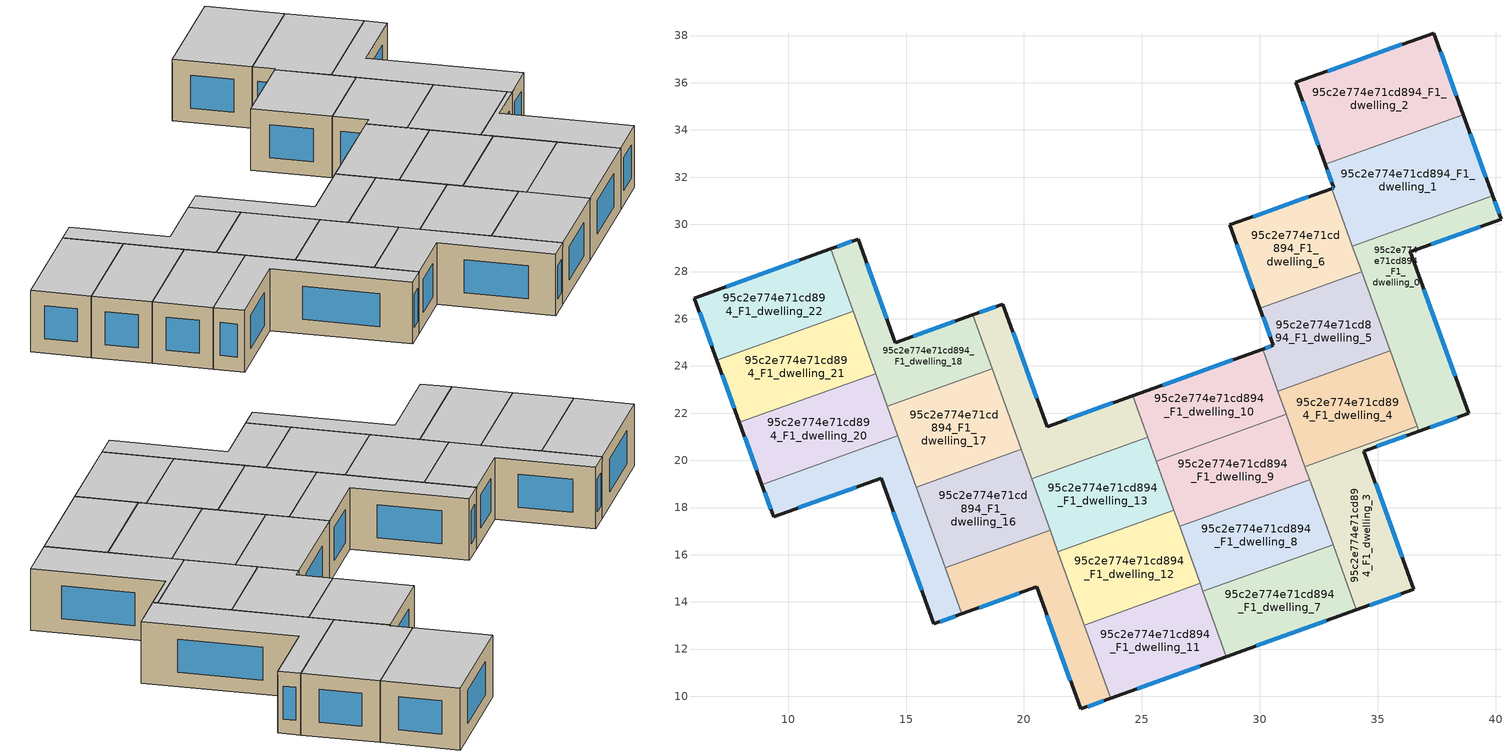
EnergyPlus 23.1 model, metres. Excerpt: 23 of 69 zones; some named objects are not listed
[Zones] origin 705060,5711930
95c2e774e71cd894_F1_dwelling_0
 floor to 95c2e774e71cd894_F0_dwelling_0 (EU_floor_Construction): 39.86,31.21 40.21,30.22 36.37,28.84 38.84,21.99 36.74,21.23 33.92,29.08 z3
 wall outside (EU_wall_Construction): 36.74,21.23 38.84,21.99 36.37,28.84 40.21,30.22 39.86,31.21 z3:6
 wall to 95c2e774e71cd894_F1_dwelling_1 (EU_wall_Construction): 39.86,31.21 33.92,29.08 z3:6
 wall to 95c2e774e71cd894_F1_dwelling_5 (EU_wall_Construction): 34.31,27.99 35.51,24.64 z3:6
 wall to 95c2e774e71cd894_F1_dwelling_4 (EU_wall_Construction): 35.51,24.64 36.66,21.44 z3:6
 wall to 95c2e774e71cd894_F1_dwelling_6 (EU_wall_Construction): 33.92,29.08 34.31,27.99 z3:6
 wall to 95c2e774e71cd894_F1_dwelling_3 (EU_wall_Construction): 36.66,21.44 36.74,21.23 z3:6
 window (EU_Window_Construction): 37.22,21.41 38.36,21.81 / 40.13,30.45 39.94,30.98 / 37.26,29.16 39.32,29.9 / 38.27,23.57 36.94,27.25 z3.69:5.31
 ceiling to 95c2e774e71cd894_F2_dwelling_0 (EU_floor_Construction): 38.84,21.99 36.37,28.84 40.21,30.22 39.86,31.21 33.92,29.08 36.74,21.23 z6
95c2e774e71cd894_F1_dwelling_1
 floor to 95c2e774e71cd894_F0_dwelling_1 (EU_floor_Construction): 38.62,34.64 39.86,31.21 33.92,29.08 33.04,31.52 33.12,31.54 32.77,32.54 z3
 wall outside (EU_wall_Construction): 32.77,32.54 33.12,31.54 33.04,31.52 / 39.86,31.21 38.62,34.64 z3:6
 wall to 95c2e774e71cd894_F1_dwelling_2 (EU_wall_Construction): 38.62,34.64 32.77,32.54 z3:6
 wall to 95c2e774e71cd894_F1_dwelling_6 (EU_wall_Construction): 33.04,31.52 33.92,29.08 z3:6
 window (EU_Window_Construction): 33.1,31.54 33.06,31.52 / 32.85,32.31 33.04,31.77 / 39.57,32 38.9,33.85 z3.69:5.31
 ceiling to 95c2e774e71cd894_F2_dwelling_1 (EU_floor_Construction): 39.86,31.21 38.62,34.64 32.77,32.54 33.12,31.54 33.04,31.52 33.92,29.08 z6
95c2e774e71cd894_F1_dwelling_10
 floor to 95c2e774e71cd894_F0_dwelling_10 (EU_floor_Construction): 30.12,24.71 31.11,21.95 25.6,19.97 24.61,22.73 z3
 wall outside (EU_wall_Construction): 30.12,24.71 24.61,22.73 z3:6
 wall to 95c2e774e71cd894_F1_dwelling_9 (EU_wall_Construction): 25.6,19.97 31.11,21.95 z3:6
 wall to 95c2e774e71cd894_F1_dwelling_5 (EU_wall_Construction): 30.76,22.93 30.12,24.71 z3:6
 wall to 95c2e774e71cd894_F1_dwelling_14 (EU_wall_Construction): 24.61,22.73 25.23,20.99 z3:6
 wall to 95c2e774e71cd894_F1_dwelling_4 (EU_wall_Construction): 31.11,21.95 30.76,22.93 z3:6
 wall to 95c2e774e71cd894_F1_dwelling_13 (EU_wall_Construction): 25.23,20.99 25.6,19.97 z3:6
 window (EU_Window_Construction): 28.84,24.25 25.88,23.19 z3.69:5.31
 ceiling to 95c2e774e71cd894_F2_dwelling_10 (EU_floor_Construction): 31.11,21.95 30.12,24.71 24.61,22.73 25.6,19.97 z6
95c2e774e71cd894_F1_dwelling_11
 floor to 95c2e774e71cd894_F0_dwelling_11 (EU_floor_Construction): 27.46,14.78 28.58,11.68 23.67,9.92 22.55,13.02 z3
 wall outside (EU_wall_Construction): 23.67,9.92 28.58,11.68 z3:6
 wall to 95c2e774e71cd894_F1_dwelling_12 (EU_wall_Construction): 27.46,14.78 22.55,13.02 z3:6
 wall to 95c2e774e71cd894_F1_dwelling_7 (EU_wall_Construction): 28.58,11.68 27.58,14.44 z3:6
 wall to 95c2e774e71cd894_F1_dwelling_15 (EU_wall_Construction): 22.55,13.02 23.67,9.92 z3:6
 wall to 95c2e774e71cd894_F1_dwelling_8 (EU_wall_Construction): 27.58,14.44 27.46,14.78 z3:6
 window (EU_Window_Construction): 24.8,10.33 27.44,11.27 z3.69:5.31
 ceiling to 95c2e774e71cd894_F2_dwelling_11 (EU_floor_Construction): 28.58,11.68 27.46,14.78 22.55,13.02 23.67,9.92 z6
95c2e774e71cd894_F1_dwelling_12
 floor to 95c2e774e71cd894_F0_dwelling_12 (EU_floor_Construction): 26.35,17.88 27.46,14.78 22.55,13.02 21.44,16.12 z3
 wall to 95c2e774e71cd894_F1_dwelling_13 (EU_wall_Construction): 26.35,17.88 21.44,16.12 z3:6
 wall to 95c2e774e71cd894_F1_dwelling_8 (EU_wall_Construction): 27.46,14.78 26.59,17.21 z3:6
 wall to 95c2e774e71cd894_F1_dwelling_15 (EU_wall_Construction): 21.44,16.12 22.55,13.02 z3:6
 wall to 95c2e774e71cd894_F1_dwelling_9 (EU_wall_Construction): 26.59,17.21 26.35,17.88 z3:6
 ceiling to 95c2e774e71cd894_F2_dwelling_12 (EU_floor_Construction): 27.46,14.78 26.35,17.88 21.44,16.12 22.55,13.02 z6
95c2e774e71cd894_F1_dwelling_13
 floor to 95c2e774e71cd894_F0_dwelling_13 (EU_floor_Construction): 25.23,20.99 26.35,17.88 21.44,16.12 20.33,19.22 z3
 wall to 95c2e774e71cd894_F1_dwelling_14 (EU_wall_Construction): 25.23,20.99 20.33,19.22 z3:6
 wall to 95c2e774e71cd894_F1_dwelling_9 (EU_wall_Construction): 26.35,17.88 25.6,19.97 z3:6
 wall to 95c2e774e71cd894_F1_dwelling_16 (EU_wall_Construction): 20.33,19.22 21.11,17.03 z3:6
 wall to 95c2e774e71cd894_F1_dwelling_15 (EU_wall_Construction): 21.11,17.03 21.44,16.12 z3:6
 ceiling to 95c2e774e71cd894_F2_dwelling_13 (EU_floor_Construction): 26.35,17.88 25.23,20.99 20.33,19.22 21.44,16.12 z6
95c2e774e71cd894_F1_dwelling_14
 floor to 95c2e774e71cd894_F0_dwelling_14 (EU_floor_Construction): 24.61,22.73 25.23,20.99 20.33,19.22 17.83,26.17 19.11,26.62 20.98,21.43 z3
 wall outside (EU_wall_Construction): 24.61,22.73 20.98,21.43 19.11,26.62 17.83,26.17 z3:6
 wall to 95c2e774e71cd894_F1_dwelling_17 (EU_wall_Construction): 18.65,23.89 19.88,20.46 z3:6
 wall to 95c2e774e71cd894_F1_dwelling_18 (EU_wall_Construction): 17.83,26.17 18.65,23.89 z3:6
 wall to 95c2e774e71cd894_F1_dwelling_16 (EU_wall_Construction): 19.88,20.46 20.33,19.22 z3:6
 window (EU_Window_Construction): 18.81,26.52 18.13,26.27 / 20.55,22.63 19.54,25.42 / 23.77,22.43 21.82,21.73 z3.69:5.31
 ceiling to 95c2e774e71cd894_F2_dwelling_14 (EU_floor_Construction): 25.23,20.99 24.61,22.73 20.98,21.43 19.11,26.62 17.83,26.17 20.33,19.22 z6
95c2e774e71cd894_F1_dwelling_15
 floor to 95c2e774e71cd894_F0_dwelling_15 (EU_floor_Construction): 21.11,17.04 23.67,9.92 22.4,9.46 20.54,14.63 17.37,13.49 16.67,15.44 z3
 wall outside (EU_wall_Construction): 17.37,13.49 20.54,14.63 22.4,9.46 23.67,9.92 z3:6
 wall to 95c2e774e71cd894_F1_dwelling_16 (EU_wall_Construction): 21.11,17.04 16.67,15.44 z3:6
 wall to 95c2e774e71cd894_F1_dwelling_19 (EU_wall_Construction): 16.67,15.44 17.37,13.49 z3:6
 window (EU_Window_Construction): 18.1,13.75 19.8,14.37 / 22.69,9.57 23.37,9.81 / 20.97,13.44 21.97,10.66 z3.69:5.31
 ceiling to 95c2e774e71cd894_F2_dwelling_15 (EU_floor_Construction): 23.67,9.92 21.11,17.04 16.67,15.44 17.37,13.49 20.54,14.63 22.4,9.46 z6
95c2e774e71cd894_F1_dwelling_16
 floor to 95c2e774e71cd894_F0_dwelling_16 (EU_floor_Construction): 19.88,20.46 21.11,17.04 16.67,15.44 15.44,18.86 z3
 wall to 95c2e774e71cd894_F1_dwelling_17 (EU_wall_Construction): 19.88,20.46 15.44,18.86 z3:6
 wall to 95c2e774e71cd894_F1_dwelling_19 (EU_wall_Construction): 15.44,18.86 16.67,15.44 z3:6
 ceiling to 95c2e774e71cd894_F2_dwelling_16 (EU_floor_Construction): 21.11,17.04 19.88,20.46 15.44,18.86 16.67,15.44 z6
95c2e774e71cd894_F1_dwelling_17
 floor to 95c2e774e71cd894_F0_dwelling_17 (EU_floor_Construction): 18.65,23.88 19.88,20.46 15.44,18.86 14.21,22.29 z3
 wall to 95c2e774e71cd894_F1_dwelling_18 (EU_wall_Construction): 18.65,23.88 14.21,22.29 z3:6
 wall to 95c2e774e71cd894_F1_dwelling_20 (EU_wall_Construction): 14.21,22.29 14.66,21.04 z3:6
 wall to 95c2e774e71cd894_F1_dwelling_19 (EU_wall_Construction): 14.66,21.04 15.44,18.86 z3:6
 ceiling to 95c2e774e71cd894_F2_dwelling_17 (EU_floor_Construction): 19.88,20.46 18.65,23.88 14.21,22.29 15.44,18.86 z6
95c2e774e71cd894_F1_dwelling_18
 floor to 95c2e774e71cd894_F0_dwelling_18 (EU_floor_Construction): 17.83,26.17 18.65,23.88 14.21,22.29 11.81,28.96 12.97,29.37 14.55,24.99 z3
 wall outside (EU_wall_Construction): 17.83,26.17 14.55,24.99 12.97,29.37 11.81,28.96 z3:6
 wall to 95c2e774e71cd894_F1_dwelling_22 (EU_wall_Construction): 11.81,28.96 12.76,26.32 z3:6
 wall to 95c2e774e71cd894_F1_dwelling_21 (EU_wall_Construction): 12.76,26.32 13.71,23.68 z3:6
 wall to 95c2e774e71cd894_F1_dwelling_20 (EU_wall_Construction): 13.71,23.68 14.21,22.29 z3:6
 window (EU_Window_Construction): 12.7,29.27 12.08,29.05 / 14.18,26 13.33,28.36 / 17.07,25.89 15.31,25.26 z3.69:5.31
 ceiling to 95c2e774e71cd894_F2_dwelling_18 (EU_floor_Construction): 18.65,23.88 17.83,26.17 14.55,24.99 12.97,29.37 11.81,28.96 14.21,22.29 z6
95c2e774e71cd894_F1_dwelling_19
 floor to 95c2e774e71cd894_F0_dwelling_19 (EU_floor_Construction): 14.66,21.04 17.37,13.49 16.18,13.06 13.95,19.24 9.39,17.6 8.89,18.97 z3
 wall outside (EU_wall_Construction): 8.89,18.97 9.39,17.6 13.95,19.24 16.18,13.06 17.37,13.49 z3:6
 wall to 95c2e774e71cd894_F1_dwelling_20 (EU_wall_Construction): 14.66,21.04 8.89,18.97 z3:6
 window (EU_Window_Construction): 16.46,13.16 17.09,13.39 / 14.47,17.81 15.67,14.49 / 10.44,17.98 12.89,18.86 / 9.01,18.65 9.27,17.92 z3.69:5.31
 ceiling to 95c2e774e71cd894_F2_dwelling_19 (EU_floor_Construction): 17.37,13.49 14.66,21.04 8.89,18.97 9.39,17.6 13.95,19.24 16.18,13.06 z6
95c2e774e71cd894_F1_dwelling_2
 floor to 95c2e774e71cd894_F0_dwelling_2 (EU_floor_Construction): 37.37,38.11 38.62,34.64 32.77,32.54 31.52,36.01 z3
 wall outside (EU_wall_Construction): 38.62,34.64 37.37,38.11 31.52,36.01 32.77,32.54 z3:6
 window (EU_Window_Construction): 31.81,35.21 32.48,33.34 / 36.01,37.62 32.87,36.5 / 38.33,35.44 37.66,37.31 z3.69:5.31
 ceiling to 95c2e774e71cd894_F2_dwelling_2 (EU_floor_Construction): 38.62,34.64 37.37,38.11 31.52,36.01 32.77,32.54 z6
95c2e774e71cd894_F1_dwelling_20
 floor to 95c2e774e71cd894_F0_dwelling_20 (EU_floor_Construction): 13.71,23.68 14.66,21.04 8.89,18.97 7.94,21.61 z3
 wall outside (EU_wall_Construction): 7.94,21.61 8.89,18.97 z3:6
 wall to 95c2e774e71cd894_F1_dwelling_21 (EU_wall_Construction): 13.71,23.68 7.94,21.61 z3:6
 window (EU_Window_Construction): 8.16,21 8.67,19.58 z3.69:5.31
 ceiling to 95c2e774e71cd894_F2_dwelling_20 (EU_floor_Construction): 14.66,21.04 13.71,23.68 7.94,21.61 8.89,18.97 z6
95c2e774e71cd894_F1_dwelling_21
 floor to 95c2e774e71cd894_F0_dwelling_21 (EU_floor_Construction): 12.76,26.32 13.71,23.68 7.94,21.61 6.99,24.24 z3
 wall outside (EU_wall_Construction): 6.99,24.24 7.94,21.61 z3:6
 wall to 95c2e774e71cd894_F1_dwelling_22 (EU_wall_Construction): 12.76,26.32 6.99,24.24 z3:6
 window (EU_Window_Construction): 7.21,23.63 7.72,22.22 z3.69:5.31
 ceiling to 95c2e774e71cd894_F2_dwelling_21 (EU_floor_Construction): 13.71,23.68 12.76,26.32 6.99,24.24 7.94,21.61 z6
95c2e774e71cd894_F1_dwelling_22
 floor to 95c2e774e71cd894_F0_dwelling_22 (EU_floor_Construction): 11.81,28.96 12.76,26.32 6.99,24.24 6.04,26.88 z3
 wall outside (EU_wall_Construction): 11.81,28.96 6.04,26.88 6.99,24.24 z3:6
 window (EU_Window_Construction): 6.26,26.27 6.77,24.85 / 10.48,28.47 7.37,27.36 z3.69:5.31
 ceiling to 95c2e774e71cd894_F2_dwelling_22 (EU_floor_Construction): 12.76,26.32 11.81,28.96 6.04,26.88 6.99,24.24 z6
95c2e774e71cd894_F1_dwelling_3
 floor to 95c2e774e71cd894_F0_dwelling_3 (EU_floor_Construction): 36.66,21.44 36.74,21.23 34.41,20.39 36.52,14.53 34.09,13.66 31.91,19.73 z3
 wall outside (EU_wall_Construction): 34.09,13.66 36.52,14.53 34.41,20.39 36.74,21.23 z3:6
 wall to 95c2e774e71cd894_F1_dwelling_4 (EU_wall_Construction): 36.66,21.44 31.91,19.73 z3:6
 wall to 95c2e774e71cd894_F1_dwelling_8 (EU_wall_Construction): 32.1,19.18 33.1,16.42 z3:6
 wall to 95c2e774e71cd894_F1_dwelling_7 (EU_wall_Construction): 33.1,16.42 34.09,13.66 z3:6
 wall to 95c2e774e71cd894_F1_dwelling_9 (EU_wall_Construction): 31.91,19.73 32.1,19.18 z3:6
 window (EU_Window_Construction): 34.65,13.86 35.96,14.33 / 34.95,20.59 36.2,21.04 / 36.03,15.89 34.9,19.04 z3.69:5.31
 ceiling to 95c2e774e71cd894_F2_dwelling_3 (EU_floor_Construction): 36.52,14.53 34.41,20.39 36.74,21.23 36.66,21.44 31.91,19.73 34.09,13.66 z6
95c2e774e71cd894_F1_dwelling_4
 floor to 95c2e774e71cd894_F0_dwelling_4 (EU_floor_Construction): 35.51,24.64 36.66,21.44 31.91,19.73 30.76,22.93 z3
 wall to 95c2e774e71cd894_F1_dwelling_5 (EU_wall_Construction): 35.51,24.64 30.76,22.93 z3:6
 wall to 95c2e774e71cd894_F1_dwelling_9 (EU_wall_Construction): 31.11,21.95 31.91,19.73 z3:6
 ceiling to 95c2e774e71cd894_F2_dwelling_4 (EU_floor_Construction): 36.66,21.44 35.51,24.64 30.76,22.93 31.91,19.73 z6
95c2e774e71cd894_F1_dwelling_5
 floor to 95c2e774e71cd894_F0_dwelling_5 (EU_floor_Construction): 34.31,27.99 35.51,24.64 30.76,22.93 30.12,24.71 30.56,24.87 30,26.44 z3
 wall outside (EU_wall_Construction): 30,26.44 30.56,24.87 30.12,24.71 z3:6
 wall to 95c2e774e71cd894_F1_dwelling_6 (EU_wall_Construction): 34.31,27.99 30,26.44 z3:6
 window (EU_Window_Construction): 30.46,24.83 30.22,24.75 / 30.13,26.08 30.43,25.23 z3.69:5.31
 ceiling to 95c2e774e71cd894_F2_dwelling_5 (EU_floor_Construction): 35.51,24.64 34.31,27.99 30,26.44 30.56,24.87 30.12,24.71 30.76,22.93 z6
95c2e774e71cd894_F1_dwelling_6
 floor to 95c2e774e71cd894_F0_dwelling_6 (EU_floor_Construction): 33.04,31.52 34.31,27.99 30,26.44 28.73,29.97 z3
 wall outside (EU_wall_Construction): 33.04,31.52 28.73,29.97 30,26.44 z3:6
 window (EU_Window_Construction): 29.02,29.16 29.7,27.26 / 32.04,31.16 29.73,30.33 z3.69:5.31
 ceiling to 95c2e774e71cd894_F2_dwelling_6 (EU_floor_Construction): 34.31,27.99 33.04,31.52 28.73,29.97 30,26.44 z6
95c2e774e71cd894_F1_dwelling_7
 floor to 95c2e774e71cd894_F0_dwelling_7 (EU_floor_Construction): 33.09,16.42 34.09,13.66 28.58,11.68 27.58,14.44 z3
 wall outside (EU_wall_Construction): 28.58,11.68 34.09,13.66 z3:6
 wall to 95c2e774e71cd894_F1_dwelling_8 (EU_wall_Construction): 33.09,16.42 27.58,14.44 z3:6
 window (EU_Window_Construction): 29.85,12.14 32.81,13.2 z3.69:5.31
 ceiling to 95c2e774e71cd894_F2_dwelling_7 (EU_floor_Construction): 34.09,13.66 33.09,16.42 27.58,14.44 28.58,11.68 z6
95c2e774e71cd894_F1_dwelling_8
 floor to 95c2e774e71cd894_F0_dwelling_8 (EU_floor_Construction): 32.1,19.18 33.09,16.42 27.58,14.44 26.59,17.21 z3
 wall to 95c2e774e71cd894_F1_dwelling_9 (EU_wall_Construction): 32.1,19.18 26.59,17.21 z3:6
 ceiling to 95c2e774e71cd894_F2_dwelling_8 (EU_floor_Construction): 33.09,16.42 32.1,19.18 26.59,17.21 27.58,14.44 z6
95c2e774e71cd894_F1_dwelling_9
 floor to 95c2e774e71cd894_F0_dwelling_9 (EU_floor_Construction): 31.11,21.95 32.1,19.18 26.59,17.21 25.6,19.97 z3
 ceiling to 95c2e774e71cd894_F2_dwelling_9 (EU_floor_Construction): 32.1,19.18 31.11,21.95 25.6,19.97 26.59,17.21 z6
[Building]
EU S2 Campaign: North Axis=0; Terrain=City; Solar Distribution=FullExterior
[Site:Location]
London: Latitude=51.5; Longitude=-0.5; Time Zone=0; Elevation=25
[SizingPeriod:WeatherFileDays]
AnnualSizingPeriod: Begin Month=1; Begin Day of Month=1; End Month=12; End Day of Month=31; Day of Week for Start Day=Monday; Use Weather File Daylight Saving Period=No; Use Weather File Rain and Snow Indicators=No
[MATERIAL]
EU_InternalMass_Material: Roughness=MediumRough; Thickness=0.1; Conductivity=1; Density=1800; Specific Heat=900; Thermal Absorptance=0.9; Solar Absorptance=0.7; Visible Absorptance=0.7
[MATERIAL:NOMASS] Roughness=MediumRough; Thermal Absorptance=0.9; Solar Absorptance=0.7; Visible Absorptance=0.7
Name | Thermal Resistance
EU_wall_NoMass | 0.635353
EU_floor_NoMass | 1.96382
[WINDOWMATERIAL:SIMPLEGLAZINGSYSTEM]
EU_Window_SimpleGlazing: UFactor=2.96269; Solar Heat Gain Coefficient=0.76; Visible Transmittance=0.76
[CONSTRUCTION]
EU_wall_Construction: EU_wall_NoMass
EU_floor_Construction: EU_floor_NoMass
EU_InternalMass_Construction: EU_InternalMass_Material
EU_Window_Construction: EU_Window_SimpleGlazing
[ZONE] Type=1; Multiplier=1; Ceiling Height=autocalculate; Floor Area=autocalculate; Part of Total Floor Area=Yes
Name | Volume
95c2e774e71cd894_F1_dwelling_0 | 68.7605
95c2e774e71cd894_F1_dwelling_1 | 68.7634
95c2e774e71cd894_F1_dwelling_10 | 51.5764
95c2e774e71cd894_F1_dwelling_11; 95c2e774e71cd894_F1_dwelling_13 | 51.5742
95c2e774e71cd894_F1_dwelling_12 | 51.575
95c2e774e71cd894_F1_dwelling_14; 95c2e774e71cd894_F1_dwelling_3 | 51.5779
95c2e774e71cd894_F1_dwelling_15; 95c2e774e71cd894_F1_dwelling_6; 95c2e774e71cd894_F1_dwelling_8 | 51.5757
95c2e774e71cd894_F1_dwelling_16; 95c2e774e71cd894_F1_dwelling_5 | 51.572
95c2e774e71cd894_F1_dwelling_17 | 51.564
95c2e774e71cd894_F1_dwelling_18 | 51.5559
95c2e774e71cd894_F1_dwelling_19 | 51.5698
95c2e774e71cd894_F1_dwelling_2 | 68.7627
95c2e774e71cd894_F1_dwelling_20 | 51.5669
95c2e774e71cd894_F1_dwelling_21 | 51.5771
95c2e774e71cd894_F1_dwelling_22 | 51.5735
95c2e774e71cd894_F1_dwelling_4 | 51.5662
95c2e774e71cd894_F1_dwelling_7 | 51.5596
95c2e774e71cd894_F1_dwelling_9 | 51.5713
[INTERNALMASS] Construction=EU_InternalMass_Construction
Name | Zone or ZoneList | Surface Area
95c2e774e71cd894_F1_dwelling_0_EU_InternalMass | 95c2e774e71cd894_F1_dwelling_0 | 22.9198
95c2e774e71cd894_F1_dwelling_1_EU_InternalMass | 95c2e774e71cd894_F1_dwelling_1 | 22.9213
95c2e774e71cd894_F1_dwelling_2_EU_InternalMass | 95c2e774e71cd894_F1_dwelling_2 | 22.9212
95c2e774e71cd894_F1_dwelling_3_EU_InternalMass | 95c2e774e71cd894_F1_dwelling_3 | 17.1924
95c2e774e71cd894_F1_dwelling_4_EU_InternalMass | 95c2e774e71cd894_F1_dwelling_4 | 17.1891
95c2e774e71cd894_F1_dwelling_5_EU_InternalMass | 95c2e774e71cd894_F1_dwelling_5 | 17.1906
95c2e774e71cd894_F1_dwelling_6_EU_InternalMass | 95c2e774e71cd894_F1_dwelling_6 | 17.1921
95c2e774e71cd894_F1_dwelling_7_EU_InternalMass | 95c2e774e71cd894_F1_dwelling_7 | 17.1864
95c2e774e71cd894_F1_dwelling_8_EU_InternalMass | 95c2e774e71cd894_F1_dwelling_8 | 17.1923
95c2e774e71cd894_F1_dwelling_9_EU_InternalMass | 95c2e774e71cd894_F1_dwelling_9 | 17.1901
95c2e774e71cd894_F1_dwelling_10_EU_InternalMass | 95c2e774e71cd894_F1_dwelling_10 | 17.1923
95c2e774e71cd894_F1_dwelling_11_EU_InternalMass | 95c2e774e71cd894_F1_dwelling_11 | 17.1917
95c2e774e71cd894_F1_dwelling_12_EU_InternalMass | 95c2e774e71cd894_F1_dwelling_12 | 17.1917
95c2e774e71cd894_F1_dwelling_13_EU_InternalMass | 95c2e774e71cd894_F1_dwelling_13 | 17.1917
95c2e774e71cd894_F1_dwelling_14_EU_InternalMass | 95c2e774e71cd894_F1_dwelling_14 | 17.1924
95c2e774e71cd894_F1_dwelling_15_EU_InternalMass | 95c2e774e71cd894_F1_dwelling_15 | 17.1919
95c2e774e71cd894_F1_dwelling_16_EU_InternalMass | 95c2e774e71cd894_F1_dwelling_16 | 17.1906
95c2e774e71cd894_F1_dwelling_17_EU_InternalMass | 95c2e774e71cd894_F1_dwelling_17 | 17.1881
95c2e774e71cd894_F1_dwelling_18_EU_InternalMass | 95c2e774e71cd894_F1_dwelling_18 | 17.1894
95c2e774e71cd894_F1_dwelling_19_EU_InternalMass | 95c2e774e71cd894_F1_dwelling_19 | 17.1903
95c2e774e71cd894_F1_dwelling_20_EU_InternalMass | 95c2e774e71cd894_F1_dwelling_20 | 17.189
95c2e774e71cd894_F1_dwelling_21_EU_InternalMass | 95c2e774e71cd894_F1_dwelling_21 | 17.1923
95c2e774e71cd894_F1_dwelling_22_EU_InternalMass | 95c2e774e71cd894_F1_dwelling_22 | 17.1916
[OTHEREQUIPMENT] Fuel Type=Electricity; Design Level Calculation Method=Watts/Area; Power per Zone Floor Area=1; Fraction Latent=0; Fraction Radiant=0; Fraction Lost=0; Carbon Dioxide Generation Rate=0; EndUse Subcategory=EU_Step8_InternalGains
Name | Zone or ZoneList or Space or SpaceList | Schedule
EU_Step8_InternalGain_95c2e774e71cd894_F1_dwelling_0_f000 | 95c2e774e71cd894_F1_dwelling_0 | EU_Step8_GainSchedule_95c2e774e71cd894_F1_dwelling_0_f000
EU_Step8_InternalGain_95c2e774e71cd894_F1_dwelling_1_f000 | 95c2e774e71cd894_F1_dwelling_1 | EU_Step8_GainSchedule_95c2e774e71cd894_F1_dwelling_1_f000
EU_Step8_InternalGain_95c2e774e71cd894_F1_dwelling_2_f000 | 95c2e774e71cd894_F1_dwelling_2 | EU_Step8_GainSchedule_95c2e774e71cd894_F1_dwelling_2_f000
EU_Step8_InternalGain_95c2e774e71cd894_F1_dwelling_3_f000 | 95c2e774e71cd894_F1_dwelling_3 | EU_Step8_GainSchedule_95c2e774e71cd894_F1_dwelling_3_f000
EU_Step8_InternalGain_95c2e774e71cd894_F1_dwelling_4_f000 | 95c2e774e71cd894_F1_dwelling_4 | EU_Step8_GainSchedule_95c2e774e71cd894_F1_dwelling_4_f000
EU_Step8_InternalGain_95c2e774e71cd894_F1_dwelling_5_f000 | 95c2e774e71cd894_F1_dwelling_5 | EU_Step8_GainSchedule_95c2e774e71cd894_F1_dwelling_5_f000
EU_Step8_InternalGain_95c2e774e71cd894_F1_dwelling_6_f000 | 95c2e774e71cd894_F1_dwelling_6 | EU_Step8_GainSchedule_95c2e774e71cd894_F1_dwelling_6_f000
EU_Step8_InternalGain_95c2e774e71cd894_F1_dwelling_7_f000 | 95c2e774e71cd894_F1_dwelling_7 | EU_Step8_GainSchedule_95c2e774e71cd894_F1_dwelling_7_f000
EU_Step8_InternalGain_95c2e774e71cd894_F1_dwelling_8_f000 | 95c2e774e71cd894_F1_dwelling_8 | EU_Step8_GainSchedule_95c2e774e71cd894_F1_dwelling_8_f000
EU_Step8_InternalGain_95c2e774e71cd894_F1_dwelling_9_f000 | 95c2e774e71cd894_F1_dwelling_9 | EU_Step8_GainSchedule_95c2e774e71cd894_F1_dwelling_9_f000
EU_Step8_InternalGain_95c2e774e71cd894_F1_dwelling_10_f000 | 95c2e774e71cd894_F1_dwelling_10 | EU_Step8_GainSchedule_95c2e774e71cd894_F1_dwelling_10_f000
EU_Step8_InternalGain_95c2e774e71cd894_F1_dwelling_11_f000 | 95c2e774e71cd894_F1_dwelling_11 | EU_Step8_GainSchedule_95c2e774e71cd894_F1_dwelling_11_f000
EU_Step8_InternalGain_95c2e774e71cd894_F1_dwelling_12_f000 | 95c2e774e71cd894_F1_dwelling_12 | EU_Step8_GainSchedule_95c2e774e71cd894_F1_dwelling_12_f000
EU_Step8_InternalGain_95c2e774e71cd894_F1_dwelling_13_f000 | 95c2e774e71cd894_F1_dwelling_13 | EU_Step8_GainSchedule_95c2e774e71cd894_F1_dwelling_13_f000
EU_Step8_InternalGain_95c2e774e71cd894_F1_dwelling_14_f000 | 95c2e774e71cd894_F1_dwelling_14 | EU_Step8_GainSchedule_95c2e774e71cd894_F1_dwelling_14_f000
EU_Step8_InternalGain_95c2e774e71cd894_F1_dwelling_15_f000 | 95c2e774e71cd894_F1_dwelling_15 | EU_Step8_GainSchedule_95c2e774e71cd894_F1_dwelling_15_f000
EU_Step8_InternalGain_95c2e774e71cd894_F1_dwelling_16_f000 | 95c2e774e71cd894_F1_dwelling_16 | EU_Step8_GainSchedule_95c2e774e71cd894_F1_dwelling_16_f000
EU_Step8_InternalGain_95c2e774e71cd894_F1_dwelling_17_f000 | 95c2e774e71cd894_F1_dwelling_17 | EU_Step8_GainSchedule_95c2e774e71cd894_F1_dwelling_17_f000
EU_Step8_InternalGain_95c2e774e71cd894_F1_dwelling_18_f000 | 95c2e774e71cd894_F1_dwelling_18 | EU_Step8_GainSchedule_95c2e774e71cd894_F1_dwelling_18_f000
EU_Step8_InternalGain_95c2e774e71cd894_F1_dwelling_19_f000 | 95c2e774e71cd894_F1_dwelling_19 | EU_Step8_GainSchedule_95c2e774e71cd894_F1_dwelling_19_f000
EU_Step8_InternalGain_95c2e774e71cd894_F1_dwelling_20_f000 | 95c2e774e71cd894_F1_dwelling_20 | EU_Step8_GainSchedule_95c2e774e71cd894_F1_dwelling_20_f000
EU_Step8_InternalGain_95c2e774e71cd894_F1_dwelling_21_f000 | 95c2e774e71cd894_F1_dwelling_21 | EU_Step8_GainSchedule_95c2e774e71cd894_F1_dwelling_21_f000
EU_Step8_InternalGain_95c2e774e71cd894_F1_dwelling_22_f000 | 95c2e774e71cd894_F1_dwelling_22 | EU_Step8_GainSchedule_95c2e774e71cd894_F1_dwelling_22_f000
[ZONEVENTILATION:DESIGNFLOWRATE] Schedule=EU_AlwaysOn; Design Flow Rate Calculation Method=AirChanges/Hour; Air Changes per Hour=0.555504; Ventilation Type=Natural; Fan Pressure Rise=0; Fan Total Efficiency=1; Constant Term Coefficient=1; Temperature Term Coefficient=0; Velocity Term Coefficient=0; Velocity Squared Term Coefficient=0; Minimum Indoor Temperature=-100; Maximum Indoor Temperature=100; Delta Temperature=-100; Minimum Outdoor Temperature=-100; Maximum Outdoor Temperature=100; Maximum Wind Speed=40
Name | Zone or ZoneList or Space or SpaceList
EU_ConstantAir_95c2e774e71cd894_F1_dwelling_0 | 95c2e774e71cd894_F1_dwelling_0
EU_ConstantAir_95c2e774e71cd894_F1_dwelling_1 | 95c2e774e71cd894_F1_dwelling_1
EU_ConstantAir_95c2e774e71cd894_F1_dwelling_2 | 95c2e774e71cd894_F1_dwelling_2
EU_ConstantAir_95c2e774e71cd894_F1_dwelling_3 | 95c2e774e71cd894_F1_dwelling_3
EU_ConstantAir_95c2e774e71cd894_F1_dwelling_4 | 95c2e774e71cd894_F1_dwelling_4
EU_ConstantAir_95c2e774e71cd894_F1_dwelling_5 | 95c2e774e71cd894_F1_dwelling_5
EU_ConstantAir_95c2e774e71cd894_F1_dwelling_6 | 95c2e774e71cd894_F1_dwelling_6
EU_ConstantAir_95c2e774e71cd894_F1_dwelling_7 | 95c2e774e71cd894_F1_dwelling_7
EU_ConstantAir_95c2e774e71cd894_F1_dwelling_8 | 95c2e774e71cd894_F1_dwelling_8
EU_ConstantAir_95c2e774e71cd894_F1_dwelling_9 | 95c2e774e71cd894_F1_dwelling_9
EU_ConstantAir_95c2e774e71cd894_F1_dwelling_10 | 95c2e774e71cd894_F1_dwelling_10
EU_ConstantAir_95c2e774e71cd894_F1_dwelling_11 | 95c2e774e71cd894_F1_dwelling_11
EU_ConstantAir_95c2e774e71cd894_F1_dwelling_12 | 95c2e774e71cd894_F1_dwelling_12
EU_ConstantAir_95c2e774e71cd894_F1_dwelling_13 | 95c2e774e71cd894_F1_dwelling_13
EU_ConstantAir_95c2e774e71cd894_F1_dwelling_14 | 95c2e774e71cd894_F1_dwelling_14
EU_ConstantAir_95c2e774e71cd894_F1_dwelling_15 | 95c2e774e71cd894_F1_dwelling_15
EU_ConstantAir_95c2e774e71cd894_F1_dwelling_16 | 95c2e774e71cd894_F1_dwelling_16
EU_ConstantAir_95c2e774e71cd894_F1_dwelling_17 | 95c2e774e71cd894_F1_dwelling_17
EU_ConstantAir_95c2e774e71cd894_F1_dwelling_18 | 95c2e774e71cd894_F1_dwelling_18
EU_ConstantAir_95c2e774e71cd894_F1_dwelling_19 | 95c2e774e71cd894_F1_dwelling_19
EU_ConstantAir_95c2e774e71cd894_F1_dwelling_20 | 95c2e774e71cd894_F1_dwelling_20
EU_ConstantAir_95c2e774e71cd894_F1_dwelling_21 | 95c2e774e71cd894_F1_dwelling_21
EU_ConstantAir_95c2e774e71cd894_F1_dwelling_22 | 95c2e774e71cd894_F1_dwelling_22
[HVACTEMPLATE:ZONE:IDEALLOADSAIRSYSTEM] System Availability Schedule=EU_AlwaysOn; Maximum Heating Supply Air Temperature=50; Minimum Cooling Supply Air Temperature=13; Maximum Heating Supply Air Humidity Ratio=0.0156; Minimum Cooling Supply Air Humidity Ratio=0.0077; Heating Limit=NoLimit; Cooling Limit=NoLimit; Heating Availability Schedule=EU_AlwaysOn; Cooling Availability Schedule=EU_CoolingOff; Dehumidification Control Type=ConstantSensibleHeatRatio; Cooling Sensible Heat Ratio=0.7; Dehumidification Setpoint=60; Humidification Control Type=None; Humidification Setpoint=30; Outdoor Air Method=None; Outdoor Air Flow Rate per Person=0.00944; Outdoor Air Flow Rate per Zone Floor Area=0; Outdoor Air Flow Rate per Zone=0; Demand Controlled Ventilation Type=None; Outdoor Air Economizer Type=NoEconomizer; Heat Recovery Type=None; Sensible Heat Recovery Effectiveness=0.7; Latent Heat Recovery Effectiveness=0.65
Name | Template Thermostat
95c2e774e71cd894_F1_dwelling_0 | EU_HeatOnly_95c2e774e71cd894_F1_dwelling_0
95c2e774e71cd894_F1_dwelling_1 | EU_HeatOnly_95c2e774e71cd894_F1_dwelling_1
95c2e774e71cd894_F1_dwelling_2 | EU_HeatOnly_95c2e774e71cd894_F1_dwelling_2
95c2e774e71cd894_F1_dwelling_3 | EU_HeatOnly_95c2e774e71cd894_F1_dwelling_3
95c2e774e71cd894_F1_dwelling_4 | EU_HeatOnly_95c2e774e71cd894_F1_dwelling_4
95c2e774e71cd894_F1_dwelling_5 | EU_HeatOnly_95c2e774e71cd894_F1_dwelling_5
95c2e774e71cd894_F1_dwelling_6 | EU_HeatOnly_95c2e774e71cd894_F1_dwelling_6
95c2e774e71cd894_F1_dwelling_7 | EU_HeatOnly_95c2e774e71cd894_F1_dwelling_7
95c2e774e71cd894_F1_dwelling_8 | EU_HeatOnly_95c2e774e71cd894_F1_dwelling_8
95c2e774e71cd894_F1_dwelling_9 | EU_HeatOnly_95c2e774e71cd894_F1_dwelling_9
95c2e774e71cd894_F1_dwelling_10 | EU_HeatOnly_95c2e774e71cd894_F1_dwelling_10
95c2e774e71cd894_F1_dwelling_11 | EU_HeatOnly_95c2e774e71cd894_F1_dwelling_11
95c2e774e71cd894_F1_dwelling_12 | EU_HeatOnly_95c2e774e71cd894_F1_dwelling_12
95c2e774e71cd894_F1_dwelling_13 | EU_HeatOnly_95c2e774e71cd894_F1_dwelling_13
95c2e774e71cd894_F1_dwelling_14 | EU_HeatOnly_95c2e774e71cd894_F1_dwelling_14
95c2e774e71cd894_F1_dwelling_15 | EU_HeatOnly_95c2e774e71cd894_F1_dwelling_15
95c2e774e71cd894_F1_dwelling_16 | EU_HeatOnly_95c2e774e71cd894_F1_dwelling_16
95c2e774e71cd894_F1_dwelling_17 | EU_HeatOnly_95c2e774e71cd894_F1_dwelling_17
95c2e774e71cd894_F1_dwelling_18 | EU_HeatOnly_95c2e774e71cd894_F1_dwelling_18
95c2e774e71cd894_F1_dwelling_19 | EU_HeatOnly_95c2e774e71cd894_F1_dwelling_19
95c2e774e71cd894_F1_dwelling_20 | EU_HeatOnly_95c2e774e71cd894_F1_dwelling_20
95c2e774e71cd894_F1_dwelling_21 | EU_HeatOnly_95c2e774e71cd894_F1_dwelling_21
95c2e774e71cd894_F1_dwelling_22 | EU_HeatOnly_95c2e774e71cd894_F1_dwelling_22
[SIZING:ZONE] Zone Cooling Design Supply Air Temperature Input Method=SupplyAirTemperature; Zone Cooling Design Supply Air Temperature=13; Zone Heating Design Supply Air Temperature Input Method=SupplyAirTemperature; Zone Heating Design Supply Air Temperature=50; Zone Cooling Design Supply Air Humidity Ratio=0.008; Zone Heating Design Supply Air Humidity Ratio=0.008; Cooling Design Air Flow Method=DesignDay; Cooling Design Air Flow Rate=0; Cooling Minimum Air Flow per Zone Floor Area=0.000762; Cooling Minimum Air Flow=0; Cooling Minimum Air Flow Fraction=0.2; Heating Design Air Flow Method=DesignDay; Heating Design Air Flow Rate=0; Heating Maximum Air Flow per Zone Floor Area=0.002032; Heating Maximum Air Flow=0.141576; Heating Maximum Air Flow Fraction=0.3; Account for Dedicated Outdoor Air System=No; Dedicated Outdoor Air System Control Strategy=NeutralSupplyAir; Dedicated Outdoor Air Low Setpoint Temperature for Design=autosize; Dedicated Outdoor Air High Setpoint Temperature for Design=autosize; Zone Load Sizing Method=Sensible Load Only No Latent Load; Zone Latent Cooling Design Supply Air Humidity Ratio Input Method=HumidityRatioDifference; Zone Cooling Design Supply Air Humidity Ratio Difference=0.005; Zone Latent Heating Design Supply Air Humidity Ratio Input Method=HumidityRatioDifference; Zone Humidification Design Supply Air Humidity Ratio Difference=0.005
95c2e774e71cd894_F1_dwelling_0; 95c2e774e71cd894_F1_dwelling_1; 95c2e774e71cd894_F1_dwelling_2; 95c2e774e71cd894_F1_dwelling_3; 95c2e774e71cd894_F1_dwelling_4; 95c2e774e71cd894_F1_dwelling_5; 95c2e774e71cd894_F1_dwelling_6; 95c2e774e71cd894_F1_dwelling_7; 95c2e774e71cd894_F1_dwelling_8; 95c2e774e71cd894_F1_dwelling_9; 95c2e774e71cd894_F1_dwelling_10; 95c2e774e71cd894_F1_dwelling_11; 95c2e774e71cd894_F1_dwelling_12; 95c2e774e71cd894_F1_dwelling_13; 95c2e774e71cd894_F1_dwelling_14; 95c2e774e71cd894_F1_dwelling_15; 95c2e774e71cd894_F1_dwelling_16; 95c2e774e71cd894_F1_dwelling_17; 95c2e774e71cd894_F1_dwelling_18; 95c2e774e71cd894_F1_dwelling_19; 95c2e774e71cd894_F1_dwelling_20; 95c2e774e71cd894_F1_dwelling_21; 95c2e774e71cd894_F1_dwelling_22
[SCHEDULE:CONSTANT]
Name | Hourly Value
EU_AlwaysOn | 1
EU_CoolingOff | 0
[SCHEDULE:FILE] Column Number=1; Rows to Skip at Top=0; Number of Hours of Data=8760; Column Separator=Comma; Interpolate to Timestep=No; Minutes per Item=60; Adjust Schedule for Daylight Savings=Yes
Name | File
EU_Step8_GainSchedule_95c2e774e71cd894_F1_dwelling_0_f000 | ../../schedules/95c2e774e71cd894/95c2e774e71cd894_F1_dwelling_0_f000_gain.csv
EU_Step8_GainSchedule_95c2e774e71cd894_F1_dwelling_1_f000 | ../../schedules/95c2e774e71cd894/95c2e774e71cd894_F1_dwelling_1_f000_gain.csv
EU_Step8_GainSchedule_95c2e774e71cd894_F1_dwelling_2_f000 | ../../schedules/95c2e774e71cd894/95c2e774e71cd894_F1_dwelling_2_f000_gain.csv
EU_Step8_GainSchedule_95c2e774e71cd894_F1_dwelling_3_f000 | ../../schedules/95c2e774e71cd894/95c2e774e71cd894_F1_dwelling_3_f000_gain.csv
EU_Step8_GainSchedule_95c2e774e71cd894_F1_dwelling_4_f000 | ../../schedules/95c2e774e71cd894/95c2e774e71cd894_F1_dwelling_4_f000_gain.csv
EU_Step8_GainSchedule_95c2e774e71cd894_F1_dwelling_5_f000 | ../../schedules/95c2e774e71cd894/95c2e774e71cd894_F1_dwelling_5_f000_gain.csv
EU_Step8_GainSchedule_95c2e774e71cd894_F1_dwelling_6_f000 | ../../schedules/95c2e774e71cd894/95c2e774e71cd894_F1_dwelling_6_f000_gain.csv
EU_Step8_GainSchedule_95c2e774e71cd894_F1_dwelling_7_f000 | ../../schedules/95c2e774e71cd894/95c2e774e71cd894_F1_dwelling_7_f000_gain.csv
EU_Step8_GainSchedule_95c2e774e71cd894_F1_dwelling_8_f000 | ../../schedules/95c2e774e71cd894/95c2e774e71cd894_F1_dwelling_8_f000_gain.csv
EU_Step8_GainSchedule_95c2e774e71cd894_F1_dwelling_9_f000 | ../../schedules/95c2e774e71cd894/95c2e774e71cd894_F1_dwelling_9_f000_gain.csv
EU_Step8_GainSchedule_95c2e774e71cd894_F1_dwelling_10_f000 | ../../schedules/95c2e774e71cd894/95c2e774e71cd894_F1_dwelling_10_f000_gain.csv
EU_Step8_GainSchedule_95c2e774e71cd894_F1_dwelling_11_f000 | ../../schedules/95c2e774e71cd894/95c2e774e71cd894_F1_dwelling_11_f000_gain.csv
EU_Step8_GainSchedule_95c2e774e71cd894_F1_dwelling_12_f000 | ../../schedules/95c2e774e71cd894/95c2e774e71cd894_F1_dwelling_12_f000_gain.csv
EU_Step8_GainSchedule_95c2e774e71cd894_F1_dwelling_13_f000 | ../../schedules/95c2e774e71cd894/95c2e774e71cd894_F1_dwelling_13_f000_gain.csv
EU_Step8_GainSchedule_95c2e774e71cd894_F1_dwelling_14_f000 | ../../schedules/95c2e774e71cd894/95c2e774e71cd894_F1_dwelling_14_f000_gain.csv
EU_Step8_GainSchedule_95c2e774e71cd894_F1_dwelling_15_f000 | ../../schedules/95c2e774e71cd894/95c2e774e71cd894_F1_dwelling_15_f000_gain.csv
EU_Step8_GainSchedule_95c2e774e71cd894_F1_dwelling_16_f000 | ../../schedules/95c2e774e71cd894/95c2e774e71cd894_F1_dwelling_16_f000_gain.csv
EU_Step8_GainSchedule_95c2e774e71cd894_F1_dwelling_17_f000 | ../../schedules/95c2e774e71cd894/95c2e774e71cd894_F1_dwelling_17_f000_gain.csv
EU_Step8_GainSchedule_95c2e774e71cd894_F1_dwelling_18_f000 | ../../schedules/95c2e774e71cd894/95c2e774e71cd894_F1_dwelling_18_f000_gain.csv
EU_Step8_GainSchedule_95c2e774e71cd894_F1_dwelling_19_f000 | ../../schedules/95c2e774e71cd894/95c2e774e71cd894_F1_dwelling_19_f000_gain.csv
EU_Step8_GainSchedule_95c2e774e71cd894_F1_dwelling_20_f000 | ../../schedules/95c2e774e71cd894/95c2e774e71cd894_F1_dwelling_20_f000_gain.csv
EU_Step8_GainSchedule_95c2e774e71cd894_F1_dwelling_21_f000 | ../../schedules/95c2e774e71cd894/95c2e774e71cd894_F1_dwelling_21_f000_gain.csv
EU_Step8_GainSchedule_95c2e774e71cd894_F1_dwelling_22_f000 | ../../schedules/95c2e774e71cd894/95c2e774e71cd894_F1_dwelling_22_f000_gain.csv
